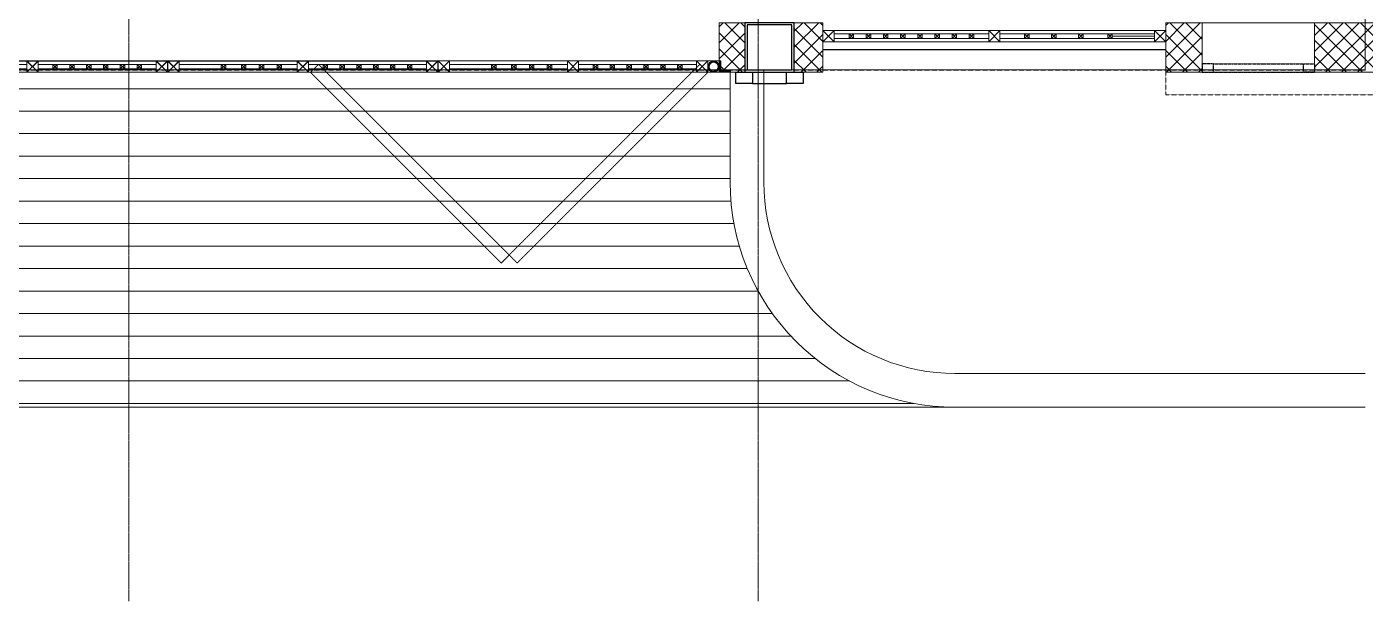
# Model space of a CAD drawing. Header units: millimetres. Extents: x 0 to 71617, y -15450 to 30894.
# Drawn here: x 30553 to 36507, y 10784 to 13339 of the extents above; entities that cross this region are included whole.
import ezdxf

# ---------------------------------------------------------------- set-up
doc = ezdxf.new("R2010")
doc.units = ezdxf.units.MM
for name, pattern in [('CENTER', [2, 1.25, -0.25, 0.25, -0.25]), ('CENTER2', [1.125, 0.75, -0.125, 0.125, -0.125]), ('HIDDEN', [0.375, 0.25, -0.125]), ('HIDDEN2', [0.1875, 0.125, -0.0625]), ('x-ref_1st Villa Queen$0$HIDDEN2', [0.1875, 0.125, -0.0625])]:
    doc.linetypes.add(name, pattern=pattern)
for name, color, linetype in [('01', 9, 'Continuous'), ('COL', 5, 'Continuous'), ('FENCE', 9, 'Continuous'), ('Wall', 7, 'Continuous'), ('WINDOW-PLAN-PANEL', 15, 'Continuous')]:
    doc.layers.add(name, color=color, linetype=linetype)
for name, color, linetype, lineweight in [('axis', 40, 'CENTER2', 5), ('DIM2', 4, 'Continuous', 5), ('Grid Line', 8, 'CENTER', 5), ('Handrail', 142, 'Continuous', 5), ('Hatch', 8, 'Continuous', 5), ('LINE-DETAIL-SAKURA', 2, 'Continuous', 30), ('Wall Brick', 5, 'Continuous', 15)]:
    doc.layers.add(name, color=color, linetype=linetype, lineweight=lineweight)
doc.layers.add('Frame', color=3, linetype='Continuous', lineweight=0, plot=False)
pattern_1 = [(135, (-110, -110), (-35.35534, -35.35534), []), (225, (-110, -110), (35.35534, -35.35534), [])]

# ---------------------------------------------------------------- blocks, each defined once
blk = doc.blocks.new('GRIDLINE-GF')
at = {"layer": 'axis'}
for p, q in [((7800, -6362.2, -0.1), (7800, 12546.8)), ((10600, -6362.2, -0.1), (10600, 12546.8))]:
    blk.add_line(p, q, dxfattribs=at)
blk = doc.blocks.new('MAINDOOR')
at = {"layer": 'Handrail'}
for points in [[(0, 50), (50, 50), (50, 0), (0, 0)], [(50, 50), (1150, 50), (1150, 0), (50, 0)], [(50, 35), (575, 35), (575, 15), (50, 15)], [(115, 35), (135, 35), (135, 15), (115, 15)], [(190, 35), (210, 35), (210, 15), (190, 15)], [(265, 35), (285, 35), (285, 15), (265, 15)], [(340, 35), (360, 35), (360, 15), (340, 15)], [(415, 35), (435, 35), (435, 15), (415, 15)], [(490, 35), (510, 35), (510, 15), (490, 15)], [(575, 50), (625, 50), (625, 0), (575, 0)], [(625, 35), (1150, 35), (1150, 15), (625, 15)], [(694.4, 35), (714.4, 35), (714.4, 15), (694.4, 15)], [(773.7, 35), (793.7, 35), (793.7, 15), (773.7, 15)], [(853.1, 35), (873.1, 35), (873.1, 15), (853.1, 15)], [(942.5, 35), (962.5, 35), (962.5, 15), (942.5, 15)], [(1150, 50), (1200, 50), (1200, 0), (1150, 0)]]:
    blk.add_lwpolyline(points, close=True, dxfattribs=at)
at = {"layer": 'Handrail', "color": 8}
for points in [[(0, 0), (50, 50)], [(0, 50), (50, 0)], [(115, 35), (135, 15)], [(115, 15), (135, 35)], [(190, 35), (210, 15)], [(190, 15), (210, 35)], [(265, 35), (285, 15)], [(265, 15), (285, 35)], [(340, 35), (360, 15)], [(340, 15), (360, 35)], [(415, 35), (435, 15)], [(415, 15), (435, 35)], [(490, 35), (510, 15)], [(490, 15), (510, 35)], [(575, 0), (625, 50)], [(575, 50), (625, 0)], [(694.4, 35), (714.4, 15)], [(694.4, 15), (714.4, 35)], [(773.7, 35), (793.7, 15)], [(773.7, 15), (793.7, 35)], [(853.1, 35), (873.1, 15)], [(853.1, 15), (873.1, 35)], [(942.5, 35), (962.5, 15)], [(942.5, 15), (962.5, 35)], [(1150, 0), (1200, 50)], [(1150, 50), (1200, 0)]]:
    blk.add_lwpolyline(points, dxfattribs=at)
blk = doc.blocks.new('2D WALL G.F')
at = {"layer": 'Grid Line', "linetype": 'HIDDEN', "elevation": 0}
blk.add_lwpolyline([(11308.2, -10510), (12156.8, -11358.5), (12192.1, -11323.2), (11343.6, -10474.6)], close=True, dxfattribs=at)
at = {"layer": 'Hatch', "color": 3, "linetype": 'HIDDEN', "elevation": 7.9}
blk.add_lwpolyline([(16000, -10500), (8000, -10500), (8000, 5500), (16000, 5500)], close=True, dxfattribs=at)
at = {"layer": 'Handrail', "xscale": -1}
for p in [(10672, -10510, 0), (11874, -10510, 0)]:
    blk.add_blockref('MAINDOOR', p, dxfattribs=at)
blk = doc.blocks.new('FENCE COLUMN')
at = {"layer": 'COL'}
for points in [[(-110, -110), (110, -110), (110, 110), (-110, 110)], [(-100, -100), (100, -100), (100, 100), (-100, 100)]]:
    blk.add_lwpolyline(points, close=True, dxfattribs=at)
blk = doc.blocks.new('STEEL CONECT')
at = {"layer": 'Hatch'}
h = blk.add_hatch(color=256, dxfattribs=at)
h.dxf.hatch_style = 1
h.paths.add_polyline_path([(-25, 25), (-25, -25), (-75, -25), (-75, -18), (-32, -18), (-32, 25)])
h = blk.add_hatch(color=256, dxfattribs=at)
h.dxf.hatch_style = 1
edge = h.paths.add_edge_path(flags=17)
edge.add_arc((0, 0), 20, 0, 360)
edge = h.paths.add_edge_path()
edge.add_arc((0, 0), 25, 0, 360)
at = {"layer": 'Frame'}
blk.add_lwpolyline([(-25, 25), (-25, -25), (-75, -25), (-75, -18), (-32, -18), (-32, 25), (-25, 25)], dxfattribs=at)
for radius in [25, 20]:
    blk.add_circle((0, 0), radius, dxfattribs=at)
at = {"layer": 'WINDOW-PLAN-PANEL', "color": 8, "linetype": 'HIDDEN2', "lineweight": 9, "ltscale": 1000}
for points in [[(0, -25), (-25, -25), (-25, 25), (0, 25)], [(0, -25), (25, -25), (25, 25), (0, 25)]]:
    blk.add_lwpolyline(points, dxfattribs=at)
blk = doc.blocks.new('EDFVDV')
at = {"layer": 'Handrail'}
for points in [[(0, 0), (50, 0), (50, 50), (0, 50)], [(50, 50), (1475, 50), (1475, 0), (50, 0)], [(50, 35), (737.5, 35), (737.5, 15), (50, 15)], [(116.4, 35), (136.4, 35), (136.4, 15), (116.4, 15)], [(192.8, 35), (212.8, 35), (212.8, 15), (192.8, 15)], [(269.2, 35), (289.2, 35), (289.2, 15), (269.2, 15)], [(345.6, 35), (365.6, 35), (365.6, 15), (345.6, 15)], [(421.9, 35), (441.9, 35), (441.9, 15), (421.9, 15)], [(498.3, 35), (518.3, 35), (518.3, 15), (498.3, 15)], [(574.7, 35), (594.7, 35), (594.7, 15), (574.7, 15)], [(651.1, 35), (671.1, 35), (671.1, 15), (651.1, 15)], [(737.5, 0), (787.5, 0), (787.5, 50), (737.5, 50)], [(787.5, 35), (1475, 35), (1475, 15), (787.5, 15)], [(897.4, 35), (917.4, 35), (917.4, 15), (897.4, 15)], [(1017.3, 35), (1037.3, 35), (1037.3, 15), (1017.3, 15)], [(1137.2, 35), (1157.2, 35), (1157.2, 15), (1137.2, 15)], [(1267.2, 35), (1287.2, 35), (1287.2, 15), (1267.2, 15)], [(1475, 0), (1525, 0), (1525, 50), (1475, 50)]]:
    blk.add_lwpolyline(points, close=True, dxfattribs=at)
at = {"layer": 'Handrail', "color": 8}
for points in [[(0, 50), (50, 0)], [(50, 50), (0, 0)], [(116.4, 35), (136.4, 15)], [(116.4, 15), (136.4, 35)], [(192.8, 35), (212.8, 15)], [(192.8, 15), (212.8, 35)], [(269.2, 35), (289.2, 15)], [(269.2, 15), (289.2, 35)], [(345.6, 35), (365.6, 15)], [(345.6, 15), (365.6, 35)], [(421.9, 35), (441.9, 15)], [(421.9, 15), (441.9, 35)], [(498.3, 35), (518.3, 15)], [(498.3, 15), (518.3, 35)], [(574.7, 35), (594.7, 15)], [(574.7, 15), (594.7, 35)], [(651.1, 35), (671.1, 15)], [(651.1, 15), (671.1, 35)], [(737.5, 50), (787.5, 0)], [(787.5, 50), (737.5, 0)], [(897.4, 35), (917.4, 15)], [(897.4, 15), (917.4, 35)], [(1017.3, 35), (1037.3, 15)], [(1017.3, 15), (1037.3, 35)], [(1137.2, 35), (1157.2, 15)], [(1137.2, 15), (1157.2, 35)], [(1267.2, 35), (1287.2, 15)], [(1267.2, 15), (1287.2, 35)], [(1475, 50), (1525, 0)], [(1525, 50), (1475, 0)]]:
    blk.add_lwpolyline(points, dxfattribs=at)
at = {"layer": 'Handrail'}
blk.add_lwpolyline([(1287.2, 25), (1475, 25)], dxfattribs=at)
blk = doc.blocks.new('FENCE1')
at = {"layer": 'Hatch'}
h = blk.add_hatch(dxfattribs=at)
h.set_pattern_fill('NET', color=256, scale=400, angle=135, style=0)
h.set_pattern_definition(pattern_1)
h.paths.add_polyline_path([(15126, 110), (15240, 110), (15240, -110), (15126, -110)])
h = blk.add_hatch(dxfattribs=at)
h.set_pattern_fill('NET', color=256, scale=400, angle=135, style=0)
h.set_pattern_definition(pattern_1)
h.paths.add_polyline_path([(15460, -110), (15587.5, -110), (15587.5, 110), (15460, 110)])
h = blk.add_hatch(dxfattribs=at)
h.set_pattern_fill('NET', color=256, scale=400, angle=135, style=0)
h.set_pattern_definition(pattern_1)
h.paths.add_polyline_path([(17112.5, 110), (17275, 110), (17275, -110), (17112.5, -110)])
h = blk.add_hatch(dxfattribs=at)
h.set_pattern_fill('NET', color=256, scale=400, angle=135, style=0)
h.set_pattern_definition(pattern_1)
h.paths.add_polyline_path([(17775, 110), (18225, 110), (18225, -110), (17775, -110)])
h = blk.add_hatch(dxfattribs=at)
h.set_pattern_fill('_USER', color=250, scale=100, pattern_type=0)
h.set_pattern_definition([(9e-14, (-1872.25, -82936.15), (-1e-13, 100), [])])
edge = h.paths.add_edge_path()
edge.add_line((4825, -100), (4825, -600))
edge.add_arc((3825, -600), 1000, -90, 0, ccw=False)
edge.add_line((3825, -1600), (16175, -1600))
edge.add_arc((16175, -600), 1000, 180, 270, ccw=False)
edge.add_line((15175, -600), (15175, -100))
edge.add_line((15175, -100), (4825, -100))
at = {"layer": '01', "color": 97, "linetype": 'x-ref_1st Villa Queen$0$HIDDEN2', "ltscale": 0.05}
for p, q in [((17275, -110, -7.9), (17775, -110, -7.9)), ((17325, -72.5, -7.9), (17725, -72.5, -7.9))]:
    blk.add_line(p, q, dxfattribs=at)
at = {"layer": '01', "color": 97, "linetype": 'x-ref_1st Villa Queen$0$HIDDEN2', "ltscale": 0.05, "elevation": -7.9}
for points in [[(17275, -72.5), (17275, -110), (17325, -110), (17325, -72.5), (17275, -72.5)], [(17775, -72.5), (17775, -110), (17725, -110), (17725, -72.5), (17775, -72.5)]]:
    blk.add_lwpolyline(points, dxfattribs=at)
at = {"layer": 'FENCE', "ltscale": 0.05}
blk.add_line((17112.5, -10, -7.9), (15587.5, -10, -8.5), dxfattribs=at)
at = {"layer": 'Grid Line', "linetype": 'HIDDEN', "elevation": -7.9}
for points in [[(13308.2, -110), (14156.8, -958.5), (14192.1, -923.2), (13343.6, -74.6)], [(15076, -110), (14227.5, -958.5), (14192.1, -923.2), (15040.6, -74.6)]]:
    blk.add_lwpolyline(points, close=True, dxfattribs=at)
blk.add_lwpolyline([(17112.5, -110), (17112.5, -210), (18887.5, -210)], dxfattribs=at)
at = {"layer": 'Hatch'}
blk.add_line((3825, -1600, -7.9), (16175, -1600, -7.9), dxfattribs=at)
at = {"layer": 'Hatch', "color": 3}
blk.add_lwpolyline([(18000, -100), (10000, -100), (10000, 15900), (18000, 15900)], close=True, dxfattribs=at)
at = {"layer": 'Hatch', "elevation": -7.9}
for points in [[(15175, -110), (15175, -600, 0.414214), (16175, -1600), (18000, -1600)], [(15325, -100), (15325, -600, 0.414214), (16175, -1450), (18000, -1450)]]:
    blk.add_lwpolyline(points, format="xyb", dxfattribs=at)
at = {"layer": 'Wall', "color": 8, "elevation": -7.9}
for points in [[(15200, -110), (15275, -110), (15275, -160), (15200, -160)], [(15425, -110), (15500, -110), (15500, -160), (15425, -160)]]:
    blk.add_lwpolyline(points, close=True, dxfattribs=at)
blk.add_lwpolyline([(15275, -160), (15425, -160)], dxfattribs=at)
at = {"layer": 'Wall Brick', "elevation": -7.9}
for points in [[(15126, 110), (15240, 110), (15240, -110), (15126, -110)], [(15460, -110), (15587.5, -110), (15587.5, 110), (15460, 110)], [(17112.5, 110), (17275, 110), (17275, -110), (17112.5, -110)], [(17275, 110), (17775, 110), (17775, -110), (17275, -110)], [(17775, 110), (18225, 110), (18225, -110), (17775, -110)]]:
    blk.add_lwpolyline(points, close=True, dxfattribs=at)
at = {"layer": 'COL'}
blk.add_blockref('FENCE COLUMN', (15350, 0, -7.9), dxfattribs=at)
at = {"layer": 'Handrail'}
blk.add_blockref('EDFVDV', (15587.5, 25, -8.5), dxfattribs=at)
at = {"layer": 'Handrail', "xscale": -1}
for p in [(12672, -110, -7.9), (13874, -110, -7.9), (15076, -110, -7.9)]:
    blk.add_blockref('MAINDOOR', p, dxfattribs=at)
at = {"layer": 'Hatch', "xscale": -1}
blk.add_blockref('STEEL CONECT', (15101, -85, -7.9), dxfattribs=at)

msp = doc.modelspace()

# ---------------------------------------------------------------- block references
at = {"layer": 'DIM2'}
msp.add_blockref('GRIDLINE-GF', (23206.5, 17146.7, 0), dxfattribs=at)
at = {"layer": 'LINE-DETAIL-SAKURA'}
msp.add_blockref('FENCE1', (18506.5, 13247.1, 15.9), dxfattribs=at)
at = {"layer": 'Wall Brick', "color": 1}
msp.add_blockref('2D WALL G.F', (20506.5, 23646.7, 0), dxfattribs=at)

doc.saveas('drawing.dxf')
